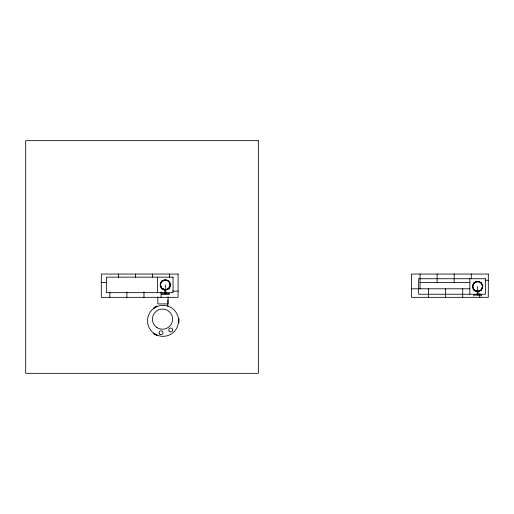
<?xml version="1.0" encoding="UTF-8"?>
<svg xmlns="http://www.w3.org/2000/svg" width="514" height="514" viewBox="0 0 514 514"><rect width="100%" height="100%" fill="white"/><g stroke="black" fill="none" stroke-linecap="round" stroke-linejoin="round"><path stroke-width="0.77" d="M165.347 289.633L166.568 289.472A4.729 4.729 0 0 0 169.916 286.125L170.076 284.904A4.729 4.729 0 0 0 165.347 280.169A4.729 4.729 0 0 0 160.612 284.904A4.729 4.729 0 0 0 165.347 289.633L165.347 284.904M477.647 291.207L478.875 291.046A4.729 4.729 0 0 0 482.216 287.699L482.376 286.471A4.729 4.729 0 0 0 477.647 281.743A4.729 4.729 0 0 0 472.919 286.471A4.729 4.729 0 0 0 477.647 291.207L477.647 286.471M485.197 280.265L488.3 280.265M162.97 281.042L161.415 281.042L161.415 282.591M101.316 282.591L106.745 282.591M420.054 282.591L469.687 282.591M473.722 282.616L476.048 282.616M163.741 288.797L161.415 288.797L161.415 286.471M167.622 288.797L169.17 288.797L169.17 287.242M411.521 288.797L469.687 288.797M476.048 290.371L473.722 290.371L473.722 288.817M479.151 290.371L481.477 290.371L481.477 288.046M172.659 291.123L178.088 291.123M481.528 296.013L481.528 295.081L473.773 295.081L473.773 296.013M481.477 282.616L481.477 284.165M479.768 293.449L479.768 297.33M478.116 295.081L478.116 291.207L477.185 291.207L477.185 295.081M471.242 274.058L471.242 278.716M469.841 278.736L469.841 294.246M462.709 288.797L462.709 297.33M454.177 274.058L454.177 282.591M445.644 288.797L445.644 297.33M437.118 274.058L437.118 282.591M428.586 288.797L428.586 297.33M420.054 274.058L420.054 288.797M169.562 274.058L169.562 277.162M168.123 296.938L168.123 303.922L157.811 303.922L157.811 296.938M167.827 300.041L167.827 306.248M165.81 293.507L165.81 289.633L164.878 289.633L164.878 293.976M161.03 291.901L161.03 297.33M157.541 277.162L157.541 292.672M152.497 274.058L152.497 277.162M143.965 291.901L143.965 297.33M135.439 274.058L135.439 277.162M126.907 291.901L126.907 297.33M118.374 274.058L118.374 277.162M109.842 291.901L109.842 297.33M153.609 333.29L153.416 333.625L156.776 335.565L156.969 335.231L153.609 333.29M156.776 306.093L153.416 308.027L153.609 308.368L156.969 306.428L156.776 306.093M258.356 140.669L25.7 140.669L25.7 373.331L258.356 373.331L258.356 140.669M178.088 274.058L101.316 274.058L101.316 297.33L178.088 297.33L178.088 274.058M488.3 274.058L411.521 274.058L411.521 297.33L488.3 297.33L488.3 274.058M173.051 277.162L106.353 277.162L106.353 292.672L173.051 292.672L173.051 277.162M485.351 278.736L418.659 278.736L418.659 294.246L485.351 294.246L485.351 278.736M169.222 293.507L161.467 293.507L161.467 294.438L169.222 294.438L169.222 293.507M178.943 318.892L178.557 318.892L178.557 322.766L178.943 322.766L178.943 318.892M162.713 289.382A5.159 5.159 0 0 0 170.449 284.917A5.159 5.159 0 0 0 162.713 280.451A5.159 5.159 0 0 0 162.713 289.382M162.874 289.119A4.844 4.844 0 0 0 170.14 284.917A4.844 4.844 0 0 0 162.874 280.721A4.844 4.844 0 0 0 162.874 289.119M475.02 290.956A5.159 5.159 0 0 0 482.755 286.491A5.159 5.159 0 0 0 475.02 282.025A5.159 5.159 0 0 0 475.02 290.956M475.174 290.693A4.844 4.844 0 0 0 482.447 286.491A4.844 4.844 0 0 0 475.174 282.295A4.844 4.844 0 0 0 475.174 290.693M155.286 334.261A15.51 15.51 0 0 0 178.557 320.826A15.51 15.51 0 0 0 155.286 307.398A15.51 15.51 0 0 0 155.286 334.261M156.937 327.527A10.081 10.081 0 0 0 172.582 319.759A10.081 10.081 0 0 0 158.036 310.103A10.081 10.081 0 0 0 156.937 327.527M169.324 331.331A1.94 1.94 0 0 0 172.569 330.457A1.94 1.94 0 0 0 170.192 328.086A1.94 1.94 0 0 0 169.324 331.331M159.687 334.106A1.94 1.94 0 0 0 162.932 333.233A1.94 1.94 0 0 0 160.554 330.862A1.94 1.94 0 0 0 159.687 334.106"/></g></svg>
